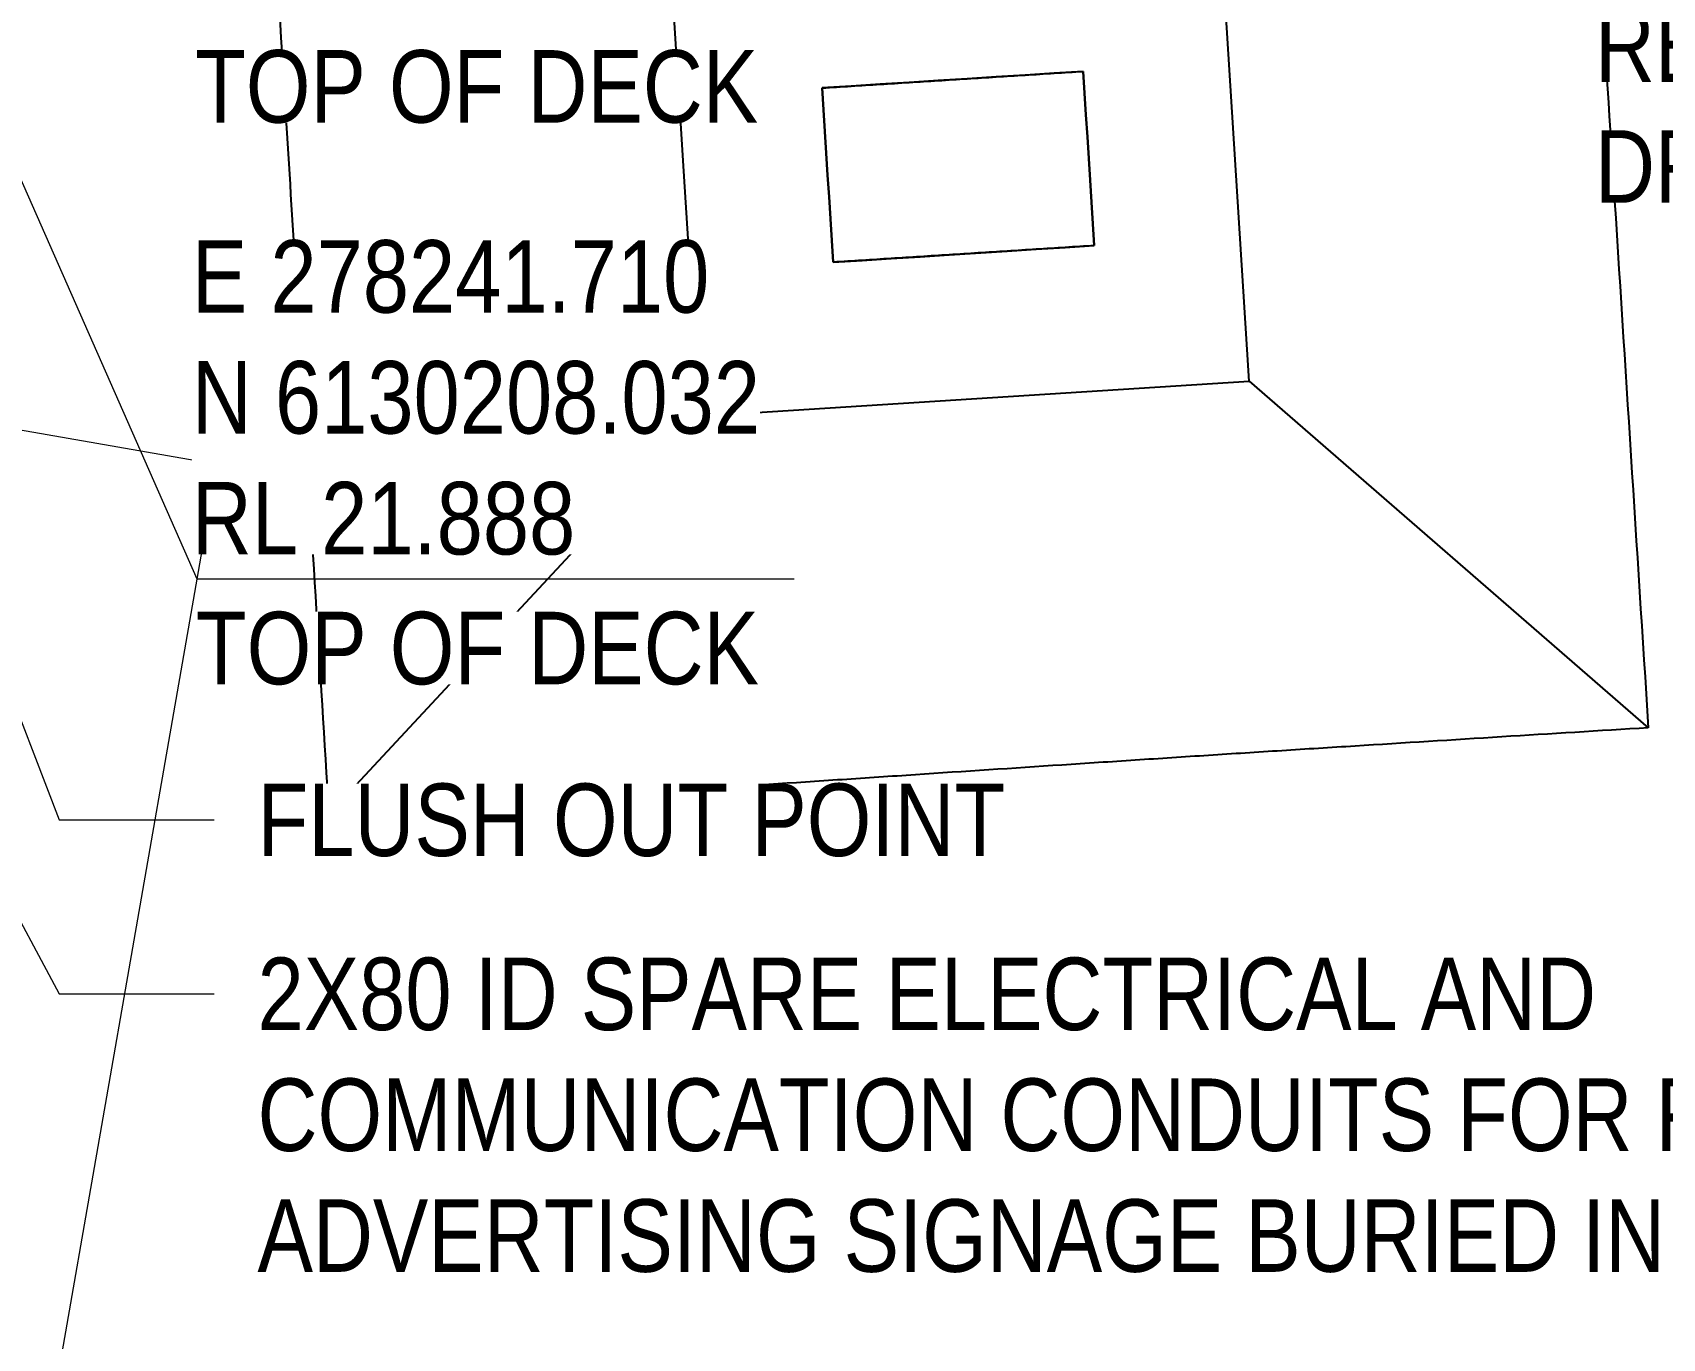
# Model space of a CAD drawing. Header units: metres. Extents: x -1161 to -1081, y 0 to 563.
# Drawn here: x -1104.68 to -1099.06, y 538.29 to 542.79 of the extents above; entities that cross this region are included whole.
import ezdxf

# ---------------------------------------------------------------- set-up
doc = ezdxf.new("R2010")
doc.units = ezdxf.units.M
for name, color, linetype, lineweight in [('A-DETL', 7, 'Continuous', 13), ('A-GENM', 7, 'Continuous', 35), ('G-ANNO-DIMS', 7, 'Continuous', 9), ('G-ANNO-TEXT', 7, 'Continuous', 9)]:
    doc.layers.add(name, color=color, linetype=linetype, lineweight=lineweight)
doc.styles.add('Arial Narrow_2', font='ARIALN.TTF', dxfattribs={"height": 0.25})

# ---------------------------------------------------------------- blocks, each defined once
blk = doc.blocks.new('T2DPAA-T2D-C3S-RS-M3D-100334_rvt-1-DRG-2873121 - DECK SLAB GENERAL ARRANGEMENT PLAN')
at = {"layer": 'A-GENM', "color": 254, "lineweight": 25, "true_color": 0xd1d1d1}
for p, q in [((-1100.4856, 541.5934), (-1100.5864, 543.1896)), ((-1102.4823, 543.069), (-1102.4349, 542.3176)), ((-1101.3574, 542.6422), (-1101.4574, 542.6359)), ((-1101.2574, 542.6486), (-1101.3574, 542.6422)), ((-1101.1574, 542.655), (-1101.2574, 542.6486)), ((-1101.0573, 542.6613), (-1101.1574, 542.655)), ((-1101.0526, 542.5862), (-1101.0573, 542.6613)), ((-1101.8575, 542.6104), (-1101.9575, 542.604)), ((-1101.9575, 542.604), (-1101.9527, 542.5289)), ((-1101.7575, 542.6168), (-1101.8575, 542.6104)), ((-1101.6575, 542.6231), (-1101.7575, 542.6168)), ((-1101.5574, 542.6295), (-1101.6575, 542.6231)), ((-1101.4574, 542.6359), (-1101.5574, 542.6295)), ((-1101.0478, 542.5111), (-1101.0526, 542.5862)), ((-1101.9527, 542.5289), (-1101.948, 542.4538)), ((-1101.043, 542.436), (-1101.0478, 542.5111)), ((-1101.948, 542.4538), (-1101.9432, 542.3787)), ((-1101.0382, 542.3609), (-1101.043, 542.436)), ((-1101.9432, 542.3787), (-1101.9384, 542.3036)), ((-1101.0334, 542.2858), (-1101.0382, 542.3609)), ((-1102.4348, 542.3172), (-1102.3815, 541.4728)), ((-1101.9384, 542.3036), (-1101.9336, 542.2285)), ((-1101.0287, 542.2107), (-1101.0334, 542.2858)), ((-1101.9336, 542.2285), (-1101.9288, 542.1534)), ((-1101.0239, 542.1356), (-1101.0287, 542.2107)), ((-1101.9288, 542.1534), (-1101.9241, 542.0784)), ((-1101.0191, 542.0605), (-1101.0239, 542.1356)), ((-1101.9241, 542.0784), (-1101.9193, 542.0033)), ((-1101.7192, 542.016), (-1101.6192, 542.0223)), ((-1101.6192, 542.0223), (-1101.5192, 542.0287)), ((-1101.5192, 542.0287), (-1101.3192, 542.0414)), ((-1101.3192, 542.0414), (-1101.2191, 542.0478)), ((-1101.2191, 542.0478), (-1101.1191, 542.0542)), ((-1101.1191, 542.0542), (-1101.0191, 542.0605)), ((-1101.9193, 542.0033), (-1101.8193, 542.0096)), ((-1101.8193, 542.0096), (-1101.7192, 542.016)), ((-1102.3815, 541.4728), (-1100.4856, 541.5934)), ((-1100.4856, 541.5934), (-1099.1094, 540.3983)), ((-1102.3815, 541.4728), (-1103.6567, 540.102))]:
    blk.add_line(p, q, dxfattribs=at)
at = {"layer": 'A-GENM', "color": 9, "lineweight": 25, "true_color": 0xbebebe}
for p, q in [((-1101.0526, 542.5862), (-1101.0573, 542.6613)), ((-1101.0526, 542.5862), (-1101.0573, 542.6613)), ((-1101.9575, 542.604), (-1101.9527, 542.5289)), ((-1101.9575, 542.604), (-1101.9527, 542.5289)), ((-1101.0478, 542.5111), (-1101.0526, 542.5862)), ((-1101.0478, 542.5111), (-1101.0526, 542.5862)), ((-1101.9527, 542.5289), (-1101.948, 542.4538)), ((-1101.9527, 542.5289), (-1101.948, 542.4538)), ((-1101.043, 542.436), (-1101.0478, 542.5111)), ((-1101.043, 542.436), (-1101.0478, 542.5111)), ((-1101.948, 542.4538), (-1101.9432, 542.3787)), ((-1101.948, 542.4538), (-1101.9432, 542.3787)), ((-1101.0382, 542.3609), (-1101.043, 542.436)), ((-1101.0382, 542.3609), (-1101.043, 542.436)), ((-1101.9432, 542.3787), (-1101.9384, 542.3036)), ((-1101.9432, 542.3787), (-1101.9384, 542.3036)), ((-1101.0334, 542.2858), (-1101.0382, 542.3609)), ((-1101.0334, 542.2858), (-1101.0382, 542.3609)), ((-1101.9384, 542.3036), (-1101.9336, 542.2285)), ((-1101.9384, 542.3036), (-1101.9336, 542.2285)), ((-1101.0287, 542.2107), (-1101.0334, 542.2858)), ((-1101.0287, 542.2107), (-1101.0334, 542.2858)), ((-1101.9336, 542.2285), (-1101.9288, 542.1534)), ((-1101.9336, 542.2285), (-1101.9288, 542.1534)), ((-1101.0239, 542.1356), (-1101.0287, 542.2107)), ((-1101.0239, 542.1356), (-1101.0287, 542.2107)), ((-1101.9288, 542.1534), (-1101.9241, 542.0784)), ((-1101.9288, 542.1534), (-1101.9241, 542.0784)), ((-1101.0191, 542.0605), (-1101.0239, 542.1356)), ((-1101.0191, 542.0605), (-1101.0239, 542.1356)), ((-1101.9241, 542.0784), (-1101.9193, 542.0033)), ((-1101.9241, 542.0784), (-1101.9193, 542.0033))]:
    blk.add_line(p, q, dxfattribs=at)
at = {"layer": 'A-GENM', "color": 253, "lineweight": 25, "true_color": 0xa3a3a3}
for p, q in [((-1101.0573, 542.6613), (-1101.0526, 542.5862)), ((-1101.9527, 542.5289), (-1101.9575, 542.604)), ((-1101.0526, 542.5862), (-1101.0478, 542.5111)), ((-1101.948, 542.4538), (-1101.9527, 542.5289)), ((-1101.0478, 542.5111), (-1101.043, 542.436)), ((-1101.9432, 542.3787), (-1101.948, 542.4538)), ((-1101.043, 542.436), (-1101.0382, 542.3609)), ((-1101.9384, 542.3036), (-1101.9432, 542.3787)), ((-1101.0382, 542.3609), (-1101.0334, 542.2858)), ((-1101.9336, 542.2285), (-1101.9384, 542.3036)), ((-1101.0334, 542.2858), (-1101.0287, 542.2107)), ((-1101.9288, 542.1534), (-1101.9336, 542.2285)), ((-1101.0287, 542.2107), (-1101.0239, 542.1356)), ((-1101.9241, 542.0784), (-1101.9288, 542.1534)), ((-1101.0239, 542.1356), (-1101.0191, 542.0605)), ((-1101.9193, 542.0033), (-1101.9241, 542.0784))]:
    blk.add_line(p, q, dxfattribs=at)
at = {"layer": 'A-GENM', "color": 9, "lineweight": 25, "true_color": 0xbebebe}
for points, knots in [([(-1099.3249, 543.772), (-1099.2929, 543.2722), (-1099.221, 542.1476), (-1099.1493, 541.023), (-1099.1094, 540.3983)], [0, 0, 0, 0, 0.444444, 1, 1, 1, 1]), ([(-1103.6567, 540.102), (-1103.6876, 540.6025), (-1103.7416, 541.4782), (-1103.7956, 542.354), (-1103.8188, 542.7293)], [0, 0, 0, 0, 0.4444444, 0.7776769, 0.7776769, 0.7776769, 0.7776769]), ([(-1099.1094, 540.3983), (-1099.2778, 540.3878), (-1099.6147, 540.3669), (-1100.0358, 540.3405), (-1100.3727, 540.3192), (-1100.6253, 540.303), (-1100.8779, 540.2865), (-1101.2148, 540.2644), (-1101.5516, 540.2419), (-1101.8884, 540.2194), (-1102.2252, 540.197), (-1102.6462, 540.1691), (-1103.1515, 540.1356), (-1103.4883, 540.1132), (-1103.6567, 540.102)], [0, 0, 0, 0, 0.111111, 0.222222, 0.277778, 0.333333, 0.388889, 0.444444, 0.555556, 0.611111, 0.666667, 0.777778, 0.888889, 1, 1, 1, 1])]:
    blk.add_open_spline(points, degree=3, knots=knots, dxfattribs=at)
blk.add_open_spline([(-1103.8188, 542.7296), (-1103.8342, 542.9799), (-1103.8496, 543.2301), (-1103.865, 543.4804)], degree=3, dxfattribs=at)
at = {"layer": 'A-GENM', "color": 253, "lineweight": 25, "true_color": 0xa3a3a3}
for points in [[(-1101.4574, 542.6359), (-1101.4241, 542.638), (-1101.3907, 542.6401), (-1101.3574, 542.6422)], [(-1101.3574, 542.6422), (-1101.3241, 542.6443), (-1101.2907, 542.6465), (-1101.2574, 542.6486)], [(-1101.2574, 542.6486), (-1101.224, 542.6507), (-1101.1907, 542.6528), (-1101.1574, 542.655)], [(-1101.1574, 542.655), (-1101.124, 542.6571), (-1101.0907, 542.6592), (-1101.0573, 542.6613)], [(-1101.9575, 542.604), (-1101.9242, 542.6062), (-1101.8908, 542.6083), (-1101.8575, 542.6104)], [(-1101.8575, 542.6104), (-1101.8242, 542.6125), (-1101.7908, 542.6146), (-1101.7575, 542.6168)], [(-1101.7575, 542.6168), (-1101.7241, 542.6189), (-1101.6908, 542.621), (-1101.6575, 542.6231)], [(-1101.6575, 542.6231), (-1101.6241, 542.6253), (-1101.5908, 542.6274), (-1101.5574, 542.6295)], [(-1101.5574, 542.6295), (-1101.5241, 542.6316), (-1101.4908, 542.6337), (-1101.4574, 542.6359)], [(-1101.6192, 542.0223), (-1101.6526, 542.0202), (-1101.6859, 542.0181), (-1101.7192, 542.016)], [(-1101.5192, 542.0287), (-1101.5525, 542.0266), (-1101.5859, 542.0245), (-1101.6192, 542.0223)], [(-1101.4192, 542.0351), (-1101.4525, 542.033), (-1101.4859, 542.0308), (-1101.5192, 542.0287)], [(-1101.3192, 542.0414), (-1101.3525, 542.0393), (-1101.3858, 542.0372), (-1101.4192, 542.0351)], [(-1101.2191, 542.0478), (-1101.2525, 542.0457), (-1101.2858, 542.0436), (-1101.3192, 542.0414)], [(-1101.1191, 542.0542), (-1101.1525, 542.052), (-1101.1858, 542.0499), (-1101.2191, 542.0478)], [(-1101.0191, 542.0605), (-1101.0524, 542.0584), (-1101.0858, 542.0563), (-1101.1191, 542.0542)], [(-1101.8193, 542.0096), (-1101.8526, 542.0075), (-1101.8859, 542.0054), (-1101.9193, 542.0033)], [(-1101.7192, 542.016), (-1101.7526, 542.0139), (-1101.7859, 542.0117), (-1101.8193, 542.0096)]]:
    blk.add_open_spline(points, degree=3, dxfattribs=at)

msp = doc.modelspace()

# ---------------------------------------------------------------- linework, layer by layer
at = {"layer": 'A-DETL', "color": 143, "lineweight": 18, "true_color": 0x78aac8}
for p, q in [((-1104.0433, 541.3057), (-1104.8327, 541.4432)), ((-1106.2747, 528.4981), (-1104.0433, 541.3057))]:
    msp.add_line(p, q, dxfattribs=at)
at = {"layer": 'G-ANNO-DIMS', "lineweight": 18}
msp.add_line((-1104.1132, 540.9118), (-1102.0538, 540.9118), dxfattribs=at)
at = {"layer": 'G-ANNO-TEXT'}
for p, q in [((-1105.9875, 543.725), (-1104.5878, 540.0811)), ((-1106.351, 542.7703), (-1104.5878, 539.4811)), ((-1104.5878, 540.0811), (-1104.0536, 540.0811)), ((-1104.5878, 539.4811), (-1104.0536, 539.4811))]:
    msp.add_line(p, q, dxfattribs=at)

# ---------------------------------------------------------------- block references
at = {"lineweight": 5}
msp.add_blockref('T2DPAA-T2D-C3S-RS-M3D-100334_rvt-1-DRG-2873121 - DECK SLAB GENERAL ARRANGEMENT PLAN', (0, 0), dxfattribs=at)

# ---------------------------------------------------------------- next in the draw order: texts
at = {"layer": 'G-ANNO-TEXT', "char_height": 0.25, "attachment_point": 1, "style": 'Arial Narrow_2', "bg_fill": 3, "box_fill_scale": 1, "bg_fill_color": 256, "bg_fill_true_color": 13158600, "bg_fill_transparency": 0}
for s, insert in [('RETAINING WALL REFER TO ', (-1099.293, 542.8751)), ('TOP OF DECK', (-1104.119, 542.7345)), ('DRAWING 8003 SHEET No. 2374001', (-1099.293, 542.4584)), ('TOP OF DECK', (-1104.1162, 540.7982)), ('FLUSH OUT POINT', (-1103.9036, 540.2061)), ('2X80 ID SPARE ELECTRICAL AND', (-1103.9036, 539.6061)), ('COMMUNICATION CONDUITS FOR FUTURE ', (-1103.9036, 539.1894)), ('ADVERTISING SIGNAGE BURIED IN LANDSCAPING FILL', (-1103.9036, 538.7727))]:
    msp.add_mtext(s, dxfattribs=dict(at, insert=insert))

# ---------------------------------------------------------------- next in the draw order: linework, layer by layer
at = {"layer": 'G-ANNO-DIMS', "lineweight": 18}
msp.add_line((-1105.4226, 543.881), (-1104.1132, 540.9118), dxfattribs=at)

# ---------------------------------------------------------------- next in the draw order: texts
at = {"layer": 'G-ANNO-DIMS', "lineweight": 18, "insert": (-1104.1299, 542.0793), "char_height": 0.25, "attachment_point": 1, "style": 'Arial Narrow_2', "bg_fill": 3, "box_fill_scale": 1, "bg_fill_color": 256, "bg_fill_true_color": 13158600, "bg_fill_transparency": 0}
msp.add_mtext('E 278241.710\\PN 6130208.032\\PRL 21.888', dxfattribs=at)

doc.saveas('drawing.dxf')
